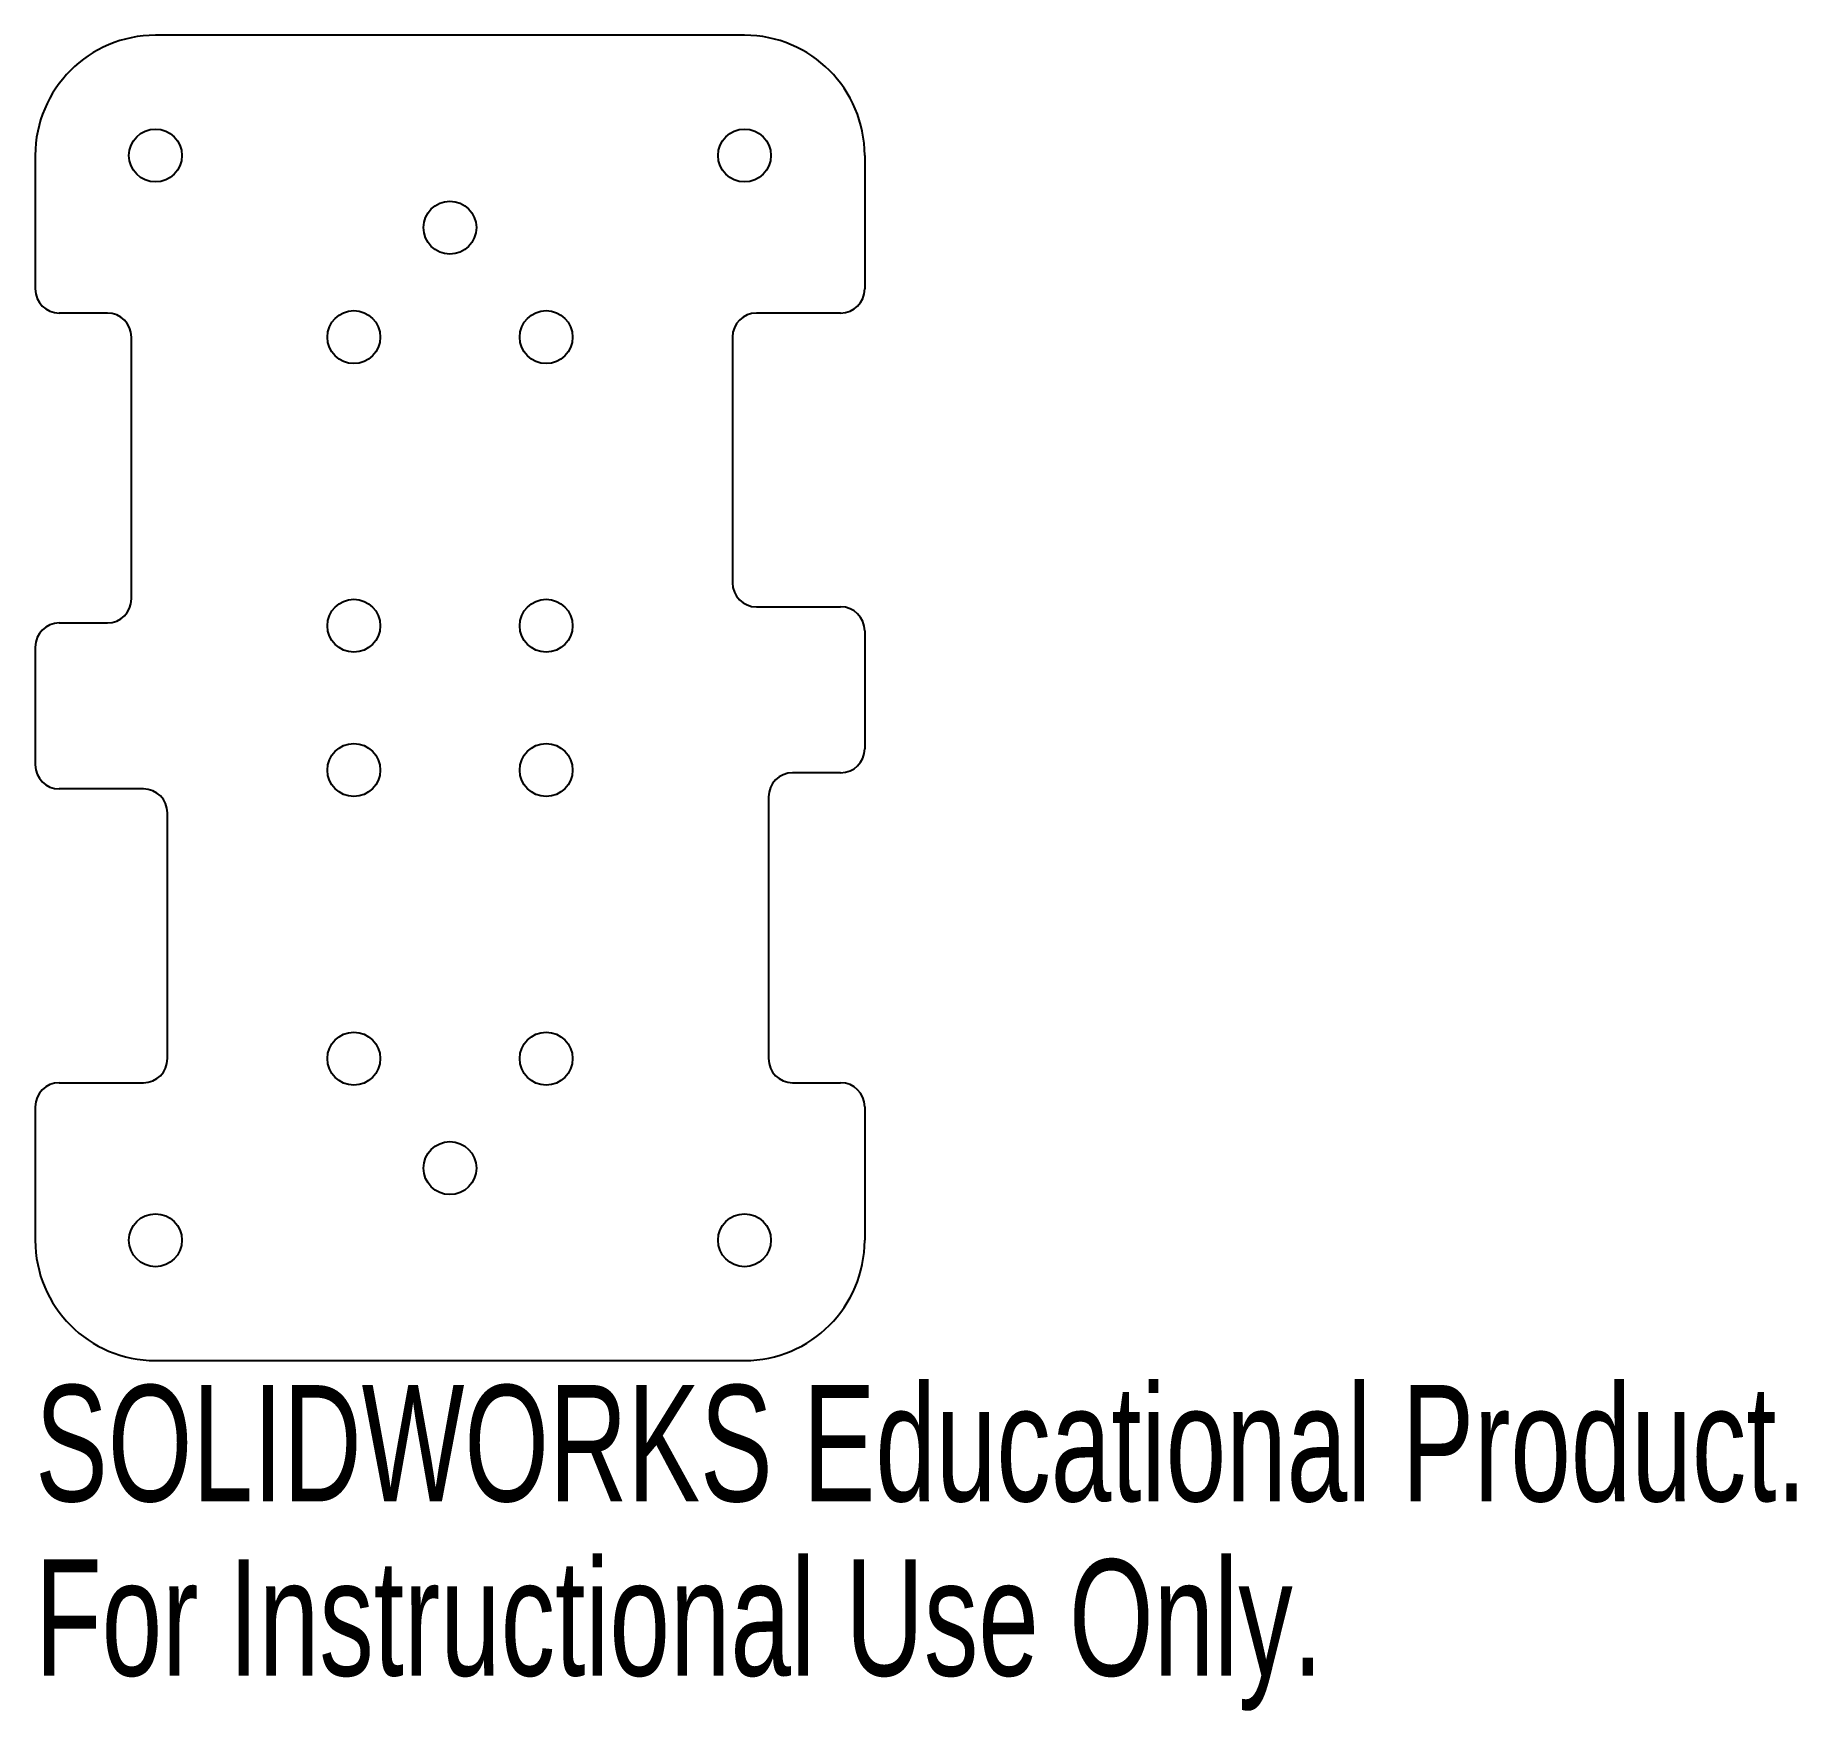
# Model space of a CAD drawing. Header units: millimetres. Extents: x -17.3 to 56, y -42.1 to 27.6.
import ezdxf

# ---------------------------------------------------------------- set-up
doc = ezdxf.new("R2010")
doc.units = ezdxf.units.MM
doc.styles.add('SLDTEXTSTYLE0', font='TXT', dxfattribs={"width": 0.7})

msp = doc.modelspace()

# ---------------------------------------------------------------- linework, layer by layer
at = {"color": 7, "linetype": 'Continuous', "lineweight": 25}
for p, q in [((12.25, 27.55), (-12.25, 27.55)), ((-17.25, 22.55), (-17.25, 17)), ((17.25, 22.55), (17.25, 17)), ((-14.25, 16), (-16.25, 16)), ((16.25, 16), (12.75, 16)), ((-13.25, 4.115), (-13.25, 15)), ((11.75, 15), (11.75, 4.785)), ((12.75, 3.785), (16.25, 3.785)), ((-16.25, 3.115), (-14.25, 3.115)), ((17.25, 2.785), (17.25, -2.115)), ((-17.25, 2.115), (-17.25, -2.785)), ((16.25, -3.115), (14.25, -3.115)), ((-12.75, -3.785), (-16.25, -3.785)), ((13.25, -4.115), (13.25, -15)), ((-11.75, -15), (-11.75, -4.785)), ((-16.25, -16), (-12.75, -16)), ((14.25, -16), (16.25, -16)), ((-17.25, -17), (-17.25, -22.55)), ((17.25, -17), (17.25, -22.55)), ((-12.25, -27.55), (12.25, -27.55))]:
    msp.add_line(p, q, dxfattribs=at)
for centre in [(-12.25, 22.55), (12.25, 22.55), (0, 19.55), (-4, 15), (4, 15), (-4, 3), (4, 3), (-4, -3), (4, -3), (-4, -15), (4, -15), (0, -19.55), (-12.25, -22.55), (12.25, -22.55)]:
    msp.add_circle(centre, 1.1, dxfattribs=at)
for centre, radius, start, end in [((-12.25, 22.55), 5, 90, 180), ((12.25, 22.55), 5, 0, 90), ((-16.25, 17), 1, 180, 270), ((16.25, 17), 1, 270, 0), ((-14.25, 15), 1, 0, 90), ((12.75, 15), 1, 90, 180), ((12.75, 4.785), 1, 180, 270), ((-14.25, 4.115), 1, 270, 0), ((16.25, 2.785), 1, 0, 90), ((-16.25, 2.115), 1, 90, 180), ((16.25, -2.115), 1, 270, 0), ((-16.25, -2.785), 1, 180, 270), ((14.25, -4.115), 1, 90, 180), ((-12.75, -4.785), 1, 0, 90), ((-12.75, -15), 1, 270, 0), ((14.25, -15), 1, 180, 270), ((-16.25, -17), 1, 90, 180), ((16.25, -17), 1, 0, 90), ((-12.25, -22.55), 5, 180, 270), ((12.25, -22.55), 5, 270, 0)]:
    msp.add_arc(centre, radius, start, end, dxfattribs=at)

# ---------------------------------------------------------------- texts
at = {"color": 7, "linetype": 'Continuous', "char_height": 4.83362, "attachment_point": 1, "style": 'SLDTEXTSTYLE0'}
for s, insert in [('SOLIDWORKS Educational Product.', (-17.25, -28.57)), ('For Instructional Use Only.', (-17.25, -35.82))]:
    msp.add_mtext(s, dxfattribs=dict(at, insert=insert))

doc.saveas('drawing.dxf')
